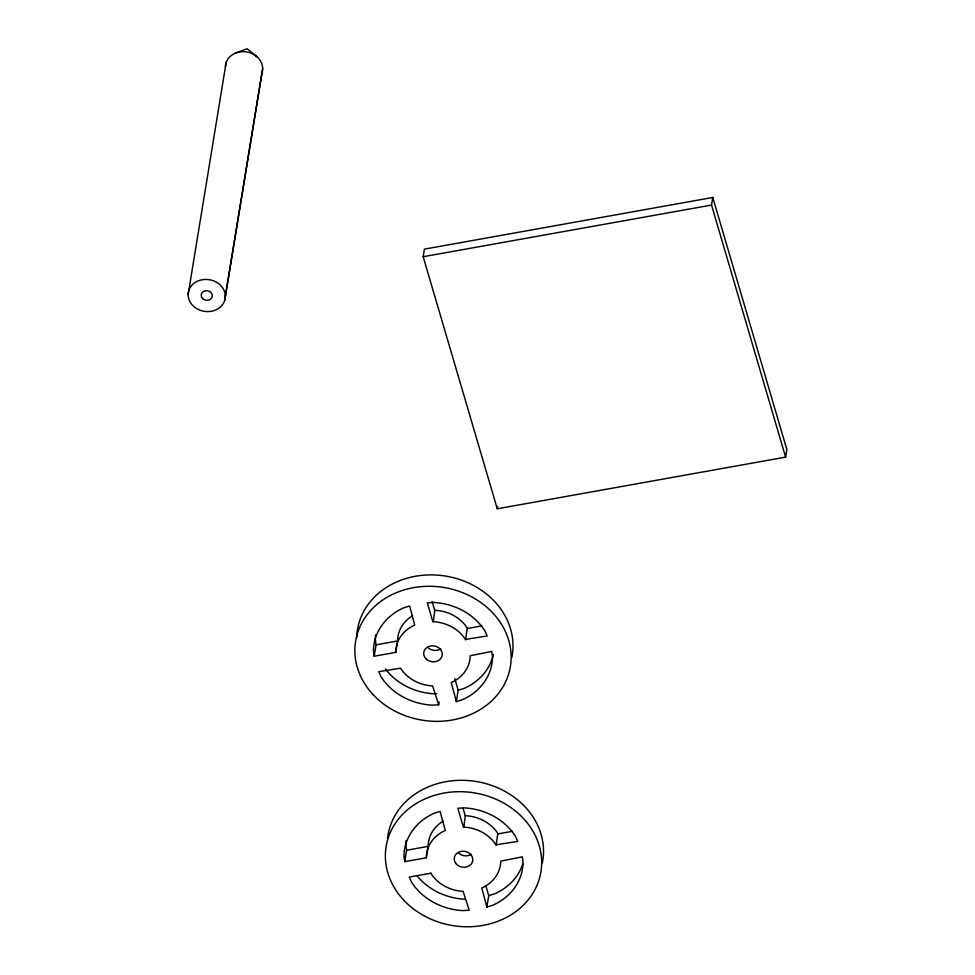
<?xml version="1.0" encoding="UTF-8"?>
<svg xmlns="http://www.w3.org/2000/svg" width="975" height="975" viewBox="0 0 975 975"><rect width="100%" height="100%" fill="white"/><g stroke="black" fill="none" stroke-linecap="round" stroke-linejoin="round"><path stroke-width="1.46" d="M188.138 294.56L226.115 62.656M224.664 300.592A18.671 16.002 9.3 0 0 202.118 279.764A18.671 16.002 9.3 0 0 193.452 306.187A18.671 16.002 9.3 0 0 224.664 300.592L261.97 72.808A18.671 16.002 9.3 0 0 246.663 51.943A18.671 16.002 9.3 0 0 225.432 66.775M225.347 296.473L262.653 68.689M423.162 256.73L424.405 249.137L712.774 197.474L786.862 449.536L785.618 457.129L497.262 508.792L423.162 256.73L711.531 205.067L712.774 197.474M412.498 615.786A37.343 32.017 9.3 0 0 397.642 640.514L395.838 652.348L374.205 656.224L376.07 644.841L375.314 639.356A59.755 51.224 9.3 0 1 375.594 634.908M432.851 621.745L427.294 602.842L433.607 602.452A59.755 51.224 9.3 0 1 484.855 630.788L487.232 635.968L465.404 639.429A37.343 32.017 9.3 0 0 433.375 621.709L434.716 610.35L432.157 601.624M443.028 821.206A37.343 32.017 9.3 0 0 428.171 845.934L426.367 857.768L404.735 861.644L406.599 850.249L405.844 844.777A59.755 51.224 9.3 0 1 406.112 840.328M438.677 704.791L432.607 685.925A37.343 32.017 9.3 0 1 400.567 668.204L378.751 671.665L381.115 676.845A59.755 51.224 9.3 0 0 432.376 705.181L438.677 704.791L439.14 701.951M465.599 639.844L467.269 628.034A37.343 32.017 9.3 0 0 435.24 610.326L434.716 610.35M456.337 701.634L451.267 682.573A37.343 32.017 9.3 0 0 470.206 655.736L491.766 651.41L492.533 656.882A59.755 51.224 9.3 0 1 462.223 699.831L456.337 701.634L458.201 690.239L454.789 678.612M497.262 508.792L497.677 506.257M463.381 827.166L457.823 808.251L464.124 807.861A59.755 51.224 9.3 0 1 515.385 836.209L517.762 841.388L495.934 844.838A37.343 32.017 9.3 0 0 463.905 827.129L465.246 815.77L463.113 808.507M496.129 845.264L497.798 833.454A37.343 32.017 9.3 0 0 465.77 815.746L465.246 815.77M486.866 907.043L481.796 887.993A37.343 32.017 9.3 0 0 500.736 861.144L522.295 856.83L523.063 862.302A59.755 51.224 9.3 0 1 492.753 905.251L486.866 907.043L488.731 895.659L485.733 885.483M234.902 53.345L247.15 48.75L257.339 57.062M458.201 690.239L464.088 688.447A59.755 51.224 9.3 0 0 493.387 654.383M488.731 895.659L494.617 893.868A59.755 51.224 9.3 0 0 522.734 864.106M376.07 644.841L397.702 640.965M467.464 628.461L481.882 625.877M406.599 850.249L428.232 846.373M497.993 833.881L512.411 831.297M436.763 693.639L434.241 693.798A59.755 51.224 9.3 0 1 385.43 668.984M711.531 205.067L785.618 457.129M426.367 857.768L426.307 857.318A37.343 32.017 9.3 0 1 445.246 830.468L440.164 811.419L434.277 813.211A59.755 51.224 9.3 0 0 403.979 856.172L404.735 861.644M395.838 652.348L395.777 651.897A37.343 32.017 9.3 0 1 414.716 625.06L409.634 605.999L403.747 607.803A59.755 51.224 9.3 0 0 373.449 650.752L374.205 656.224M387.526 838.61A78.427 67.226 9.3 0 1 475.617 781.402A78.427 67.226 9.3 0 1 542.344 862.851M464.77 899.218A59.755 51.224 9.3 0 1 416.849 875.55M471.364 854.258A9.336 8.007 9.3 0 1 458.25 852.698M356.716 637.577A78.427 67.226 9.3 0 1 442.553 575.628A78.427 67.226 9.3 0 1 511.814 657.443M440.834 648.838A9.336 8.007 9.3 0 1 427.72 647.278M430.901 873.198L409.281 877.073L411.645 882.265A59.755 51.224 9.3 0 0 462.906 910.601L469.207 910.211L463.137 891.345A37.343 32.017 9.3 0 1 431.096 873.624L430.901 873.198M202.751 298.716A5.606 4.802 9.3 0 0 212.123 297.034A5.606 4.802 9.3 0 0 205.359 290.782A5.606 4.802 9.3 0 0 202.751 298.716M403.626 900.023A78.427 67.226 9.3 0 0 536.945 885.471A78.427 67.226 9.3 0 0 449.987 792.212A78.427 67.226 9.3 0 0 403.626 900.023M456.385 864.094A9.336 8.007 9.3 0 0 472.253 862.351A9.336 8.007 9.3 0 0 461.906 851.26A9.336 8.007 9.3 0 0 456.385 864.094M373.096 694.602A78.427 67.226 9.3 0 0 506.415 680.05A78.427 67.226 9.3 0 0 419.457 586.804A78.427 67.226 9.3 0 0 373.096 694.602M425.856 658.673A9.336 8.007 9.3 0 0 441.724 656.943A9.336 8.007 9.3 0 0 431.377 645.84A9.336 8.007 9.3 0 0 425.856 658.673"/></g></svg>
